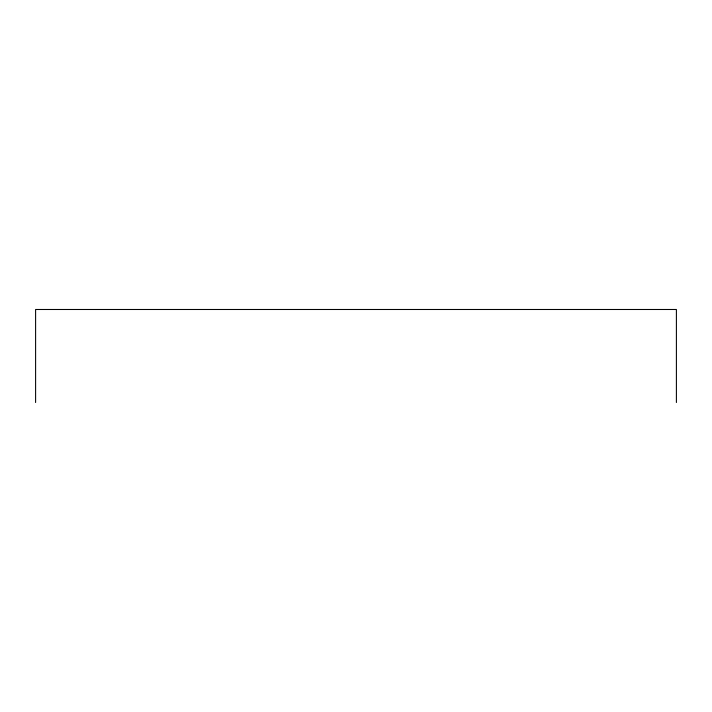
<?xml version="1.0" encoding="UTF-8"?>
<svg xmlns="http://www.w3.org/2000/svg" width="712" height="712" viewBox="0 0 712 712"><rect width="100%" height="100%" fill="white"/><g stroke="black" fill="none" stroke-linecap="round" stroke-linejoin="round"><path stroke-width="1.07" d="M676.4 402.511L676.4 309.489L35.6 309.489L35.6 402.511"/></g></svg>
